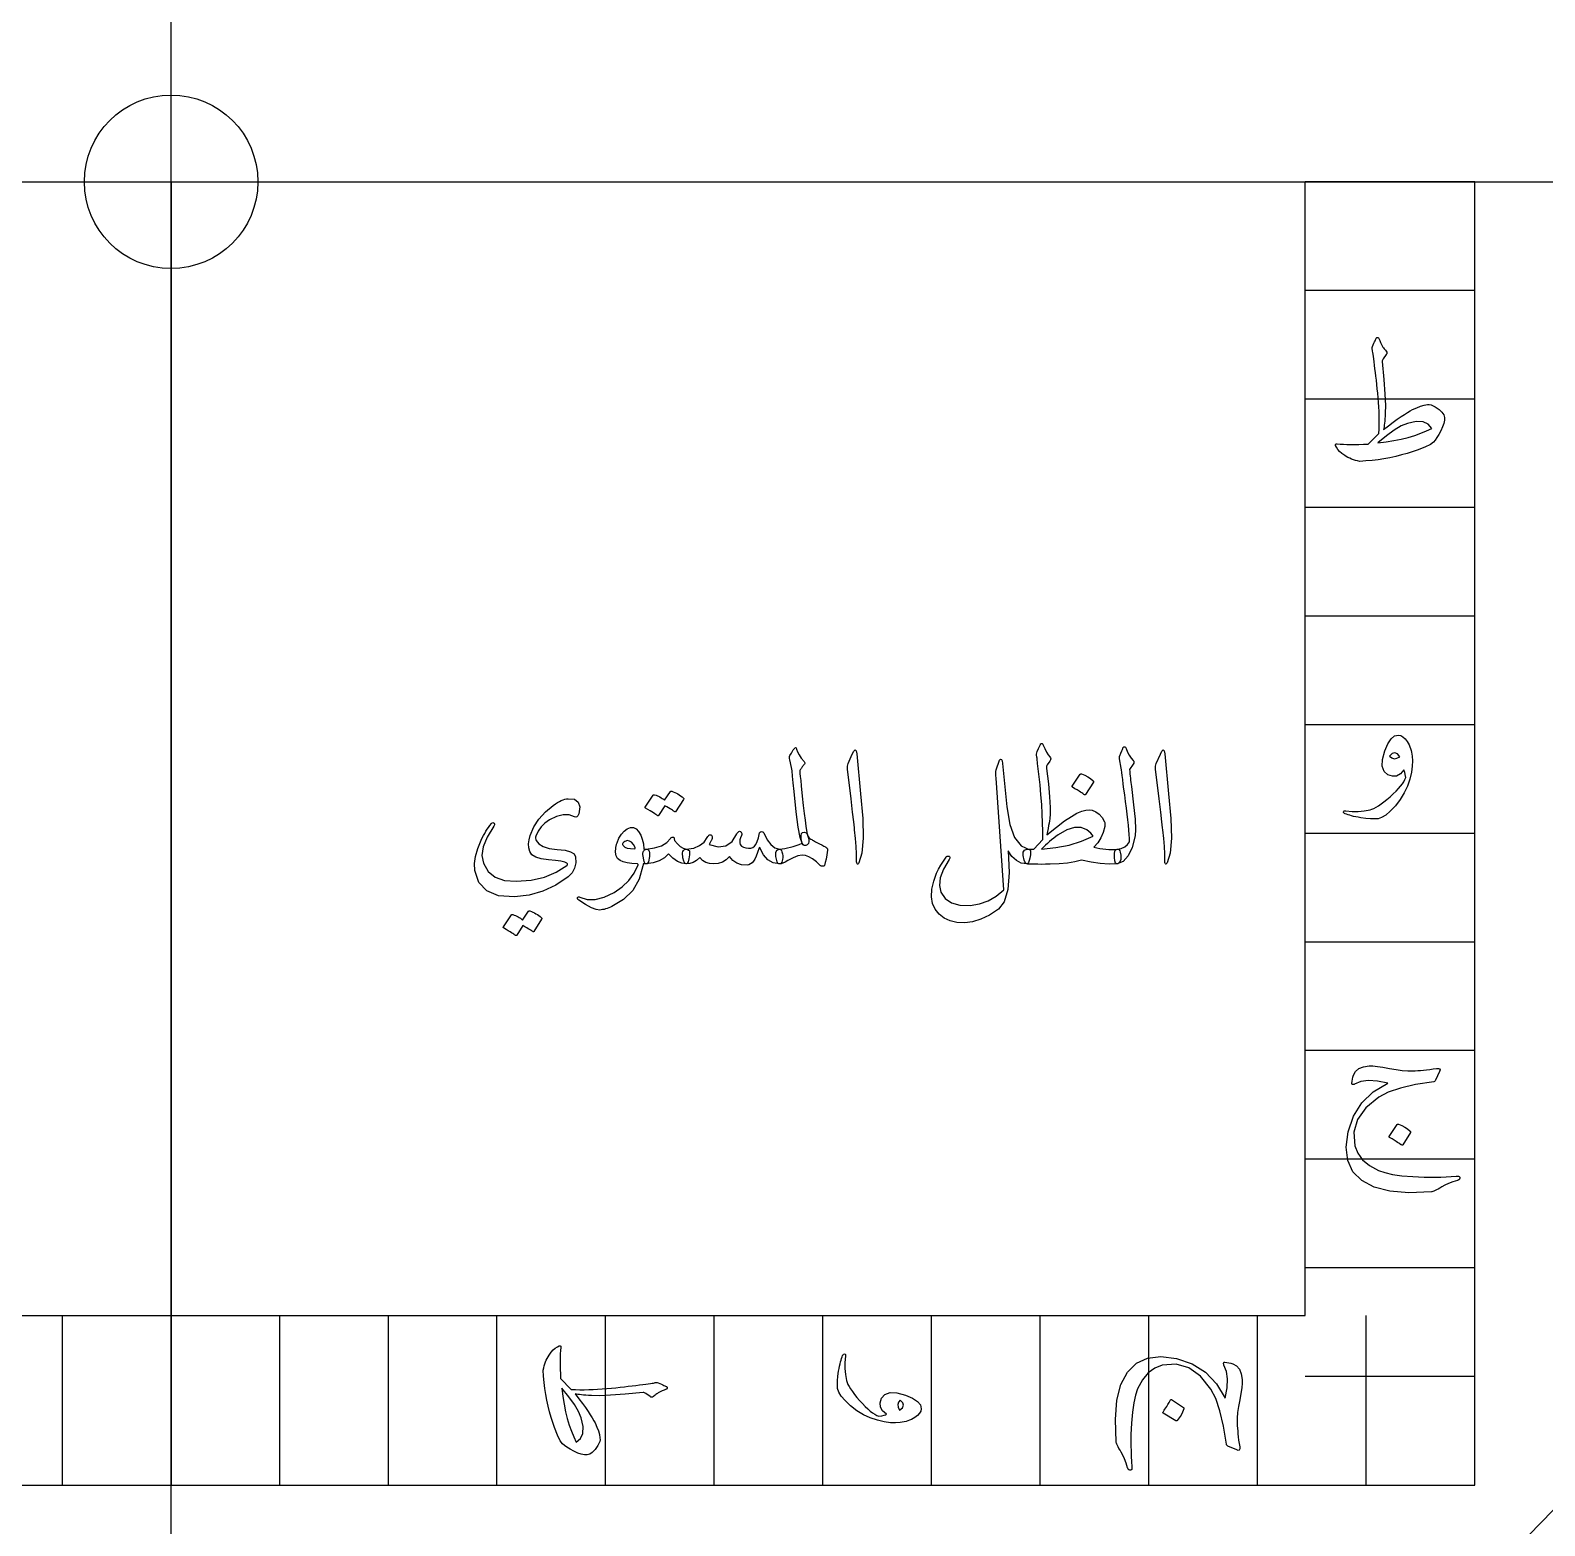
# Model space of a CAD drawing. Header units: millimetres. Extents: x -93 to 93, y -93 to 102.
# Drawn here: x -4.59 to 44.74, y -43.78 to 4.94 of the extents above; entities that cross this region are included whole.
import ezdxf

# ---------------------------------------------------------------- set-up
doc = ezdxf.new("R2010")
doc.units = ezdxf.units.MM
for name, color, linetype in [('CUT_INNER', 6, 'Continuous'), ('CUT_OUTER', 1, 'Continuous'), ('ENGRAVE', 7, 'Continuous'), ('TEXT', 5, 'Continuous')]:
    doc.layers.add(name, color=color, linetype=linetype)

msp = doc.modelspace()

# ---------------------------------------------------------------- linework, layer by layer
at = {"layer": 'CUT_INNER'}
msp.add_circle((0, 0), 2.825, dxfattribs=at)
at = {"layer": 'CUT_OUTER'}
msp.add_arc((0.0002, -0.0002), 92.4998, 179.916824, 0.000097, dxfattribs=at)
at = {"layer": 'ENGRAVE'}
for points in [[(0, -62.4375), (0, 62.4375)], [(-62.4375, 0), (62.4375, 0)], [(-42.4575, 0), (-42.4575, -42.4575), (42.4575, -42.4575), (42.4575, 0)], [(-36.938, 0), (-36.938, -36.938), (36.938, -36.938), (36.938, 0)], [(0, 0), (0, -42.4575)], [(42.4575, 0), (36.938, 0)], [(42.4575, -3.5381), (36.938, -3.5381)], [(42.4575, -7.0763), (36.938, -7.0763)], [(42.4575, -10.6144), (36.938, -10.6144)], [(42.4575, -14.1525), (36.938, -14.1525)], [(42.4575, -17.6906), (36.938, -17.6906)], [(42.4575, -21.2288), (36.938, -21.2288)], [(42.4575, -24.7669), (36.938, -24.7669)], [(42.4575, -28.305), (36.938, -28.305)], [(42.4575, -31.8431), (36.938, -31.8431)], [(42.4575, -35.3813), (36.938, -35.3813)], [(-3.5381, -42.4575), (-3.5381, -36.938)], [(0, -42.4575), (0, -36.938)], [(0, -42.4575), (0, -36.938)], [(3.5381, -42.4575), (3.5381, -36.938)], [(7.0763, -42.4575), (7.0763, -36.938)], [(10.6144, -42.4575), (10.6144, -36.938)], [(14.1525, -42.4575), (14.1525, -36.938)], [(17.6906, -42.4575), (17.6906, -36.938)], [(21.2288, -42.4575), (21.2288, -36.938)], [(24.7669, -42.4575), (24.7669, -36.938)], [(28.305, -42.4575), (28.305, -36.938)], [(31.8431, -42.4575), (31.8431, -36.938)], [(35.3813, -42.4575), (35.3813, -36.938)], [(38.9194, -42.4575), (38.9194, -36.938)], [(42.4575, -38.9194), (36.938, -38.9194)]]:
    msp.add_lwpolyline(points, dxfattribs=at)
for radius in [90.65, 90.65, 88.2219, 83.7125, 83.7125, 80.1513, 73.5375, 73.5375, 69.6525, 62.4375, 62.4375]:
    msp.add_circle((0, 0), radius, dxfattribs=at)
at = {"layer": 'TEXT'}
for points in [[(39.1262, -5.3691), (39.1516, -5.311), (39.1743, -5.2596), (39.1943, -5.2149), (39.2117, -5.1768), (39.226, -5.1458), (39.2371, -5.1221), (39.2447, -5.1057), (39.2491, -5.0967), (39.2581, -5.085), (39.2691, -5.0767), (39.2821, -5.0716), (39.2972, -5.07), (39.3095, -5.072), (39.3199, -5.078), (39.3282, -5.088), (39.3345, -5.102), (39.3626, -5.1701), (39.388, -5.2302), (39.4107, -5.2823), (39.4307, -5.3264), (39.4422, -5.3457), (39.4554, -5.3664), (39.4703, -5.3885), (39.4868, -5.4118), (39.5053, -5.4365), (39.5262, -5.4626), (39.5494, -5.4899), (39.5749, -5.5187), (39.5909, -5.5477), (39.5963, -5.5761), (39.5909, -5.6038), (39.5749, -5.6308), (39.4734, -5.7644), (39.4597, -5.7861), (39.4507, -5.8084), (39.4464, -5.8315), (39.4467, -5.8552), (39.4988, -6.4431), (39.5322, -6.9194), (39.5469, -7.2843), (39.5429, -7.5377), (39.5374, -7.6324), (39.5315, -7.7187), (39.5253, -7.7966), (39.5188, -7.8662), (39.512, -7.9278), (39.5048, -7.9817), (39.4973, -8.028), (39.4894, -8.0665), (39.6492, -7.9443), (39.7972, -7.8342), (39.9336, -7.736), (40.0583, -7.6499), (40.171, -7.5754), (40.2713, -7.5123), (40.3593, -7.4606), (40.4349, -7.4202), (40.5694, -7.3601), (40.6953, -7.3134), (40.8125, -7.28), (40.9209, -7.26), (40.9784, -7.2583), (41.0385, -7.2693), (41.1012, -7.293), (41.1667, -7.3294), (41.2962, -7.4212), (41.391, -7.5097), (41.4511, -7.5948), (41.4765, -7.6766), (41.4748, -7.7677), (41.4538, -7.8702), (41.4134, -7.9841), (41.3536, -8.1092), (41.2868, -8.2324), (41.2254, -8.3349), (41.1693, -8.4167), (41.1186, -8.4778), (41.0144, -8.5549), (40.8355, -8.6421), (40.5818, -8.7392), (40.2533, -8.8464), (40.0702, -8.8994), (39.884, -8.9465), (39.6949, -8.9876), (39.5028, -9.0226), (39.3083, -9.052), (39.1122, -9.076), (38.9144, -9.0947), (38.7149, -9.1081), (38.642, -9.0934), (38.5727, -9.076), (38.5071, -9.056), (38.4452, -9.0333), (38.3863, -9.0079), (38.3297, -8.9799), (38.2754, -8.9492), (38.2235, -8.9158), (38.1324, -8.849), (38.0566, -8.7823), (37.9962, -8.7155), (37.9511, -8.6487), (37.9264, -8.5933), (37.9217, -8.5553), (37.9371, -8.5346), (37.9725, -8.5312), (38.0725, -8.5431), (38.1801, -8.5519), (38.2955, -8.5578), (38.4185, -8.5606), (38.5492, -8.5604), (38.6876, -8.5573), (38.8336, -8.5511), (38.9874, -8.5419), (39.3399, -8.1947), (39.3464, -8.0552), (39.3499, -7.9143), (39.3504, -7.7721), (39.3479, -7.6285), (39.3427, -7.4833), (39.3352, -7.3361), (39.3254, -7.1868), (39.3132, -7.0356), (39.2995, -6.8859), (39.2851, -6.7412), (39.2701, -6.6015), (39.2544, -6.4668), (39.2387, -6.3367), (39.2237, -6.211), (39.2094, -6.0897), (39.1957, -5.9727), (39.1828, -5.8643), (39.171, -5.769), (39.1601, -5.6867), (39.1503, -5.6175), (39.1414, -5.5609), (39.1336, -5.5167), (39.1267, -5.4848), (39.1209, -5.4652), (39.1172, -5.4432), (39.1169, -5.4198), (39.1199, -5.3951), (39.1262, -5.3691)], [(40.2693, -7.8689), (40.0626, -7.9547), (39.8326, -8.0892), (39.5792, -8.2725), (39.3025, -8.5045), (39.5707, -8.4713), (39.8253, -8.4304), (40.0662, -8.3818), (40.2933, -8.3256), (40.5065, -8.2623), (40.7053, -8.1927), (40.8897, -8.1168), (41.0598, -8.0345), (40.9443, -7.8919), (40.7741, -7.8168), (40.5491, -7.8091), (40.2693, -7.8689)], [(39.5322, -18.5367), (39.6297, -18.3103), (39.7352, -18.1494), (39.8487, -18.0539), (39.9702, -18.0239), (40.0463, -18.0372), (40.1197, -18.0773), (40.1905, -18.1441), (40.2586, -18.2376), (40.2913, -18.2916), (40.32, -18.347), (40.3447, -18.4038), (40.3654, -18.4619), (40.3831, -18.5216), (40.3988, -18.5834), (40.4125, -18.6472), (40.4242, -18.7129), (40.4352, -18.8595), (40.4255, -19.0321), (40.3952, -19.2307), (40.3441, -19.4554), (40.2686, -19.6881), (40.1651, -19.9108), (40.0336, -20.1234), (39.874, -20.326), (39.7068, -20.5026), (39.5576, -20.6318), (39.4264, -20.7136), (39.3132, -20.748), (39.1977, -20.754), (39.0648, -20.7507), (38.9146, -20.738), (38.747, -20.716), (38.662, -20.7021), (38.5834, -20.6873), (38.5111, -20.6714), (38.4452, -20.6545), (38.3853, -20.6374), (38.331, -20.6205), (38.2825, -20.604), (38.2396, -20.5878), (38.2142, -20.5738), (38.1968, -20.5584), (38.1875, -20.5417), (38.1861, -20.5237), (38.1945, -20.5057), (38.2088, -20.4943), (38.2292, -20.4896), (38.2556, -20.4916), (38.4616, -20.5117), (38.6629, -20.513), (38.8595, -20.4956), (39.0514, -20.4596), (39.1107, -20.4412), (39.1763, -20.4128), (39.2482, -20.3745), (39.3265, -20.326), (39.4112, -20.2676), (39.5021, -20.1992), (39.5994, -20.1207), (39.7031, -20.0323), (39.8046, -19.9408), (39.8954, -19.8533), (39.9755, -19.7699), (40.045, -19.6904), (40.1034, -19.6146), (40.1504, -19.5422), (40.1862, -19.4731), (40.2105, -19.4073), (40.1965, -19.3078), (40.1812, -19.2337), (40.1645, -19.185), (40.1464, -19.1616), (40.0379, -19.2895), (39.9154, -19.3579), (39.7789, -19.3669), (39.6283, -19.3165), (39.5041, -19.2077), (39.4467, -19.0414), (39.4561, -18.8178), (39.5322, -18.5367)], [(20.5237, -19.6797), (20.5574, -20.0162), (20.5891, -20.3154), (20.6188, -20.5771), (20.6465, -20.8014), (20.6722, -20.9881), (20.6959, -21.1366), (20.7176, -21.2471), (20.7373, -21.3196), (20.766, -21.413), (20.7721, -21.4905), (20.7554, -21.5519), (20.716, -21.5973), (20.6676, -21.6223), (20.6238, -21.6227), (20.5848, -21.5983), (20.5504, -21.5492), (20.49, -21.362), (20.4262, -21.0191), (20.3591, -20.5207), (20.2887, -19.8667), (20.2636, -19.5853), (20.2419, -19.3606), (20.2236, -19.1927), (20.2085, -19.0815), (20.1498, -18.8358), (20.1421, -18.7924), (20.1404, -18.753), (20.1448, -18.7176), (20.1551, -18.6862), (20.2009, -18.6094), (20.2366, -18.55), (20.2623, -18.508), (20.278, -18.4833), (20.31, -18.4469), (20.3367, -18.4338), (20.3581, -18.4442), (20.3741, -18.4779), (20.4032, -18.5734), (20.4529, -18.6729), (20.5233, -18.7764), (20.6145, -18.8839), (20.6312, -18.9052), (20.6385, -18.9266), (20.6365, -18.948), (20.6252, -18.9693), (20.607, -18.9952), (20.5898, -19.0194), (20.5736, -19.0419), (20.5584, -19.0628), (20.5442, -19.082), (20.531, -19.0995), (20.5188, -19.1154), (20.5077, -19.1296), (20.4916, -19.1536), (20.481, -19.1776), (20.4756, -19.2017), (20.4756, -19.2257), (20.4826, -19.2781), (20.493, -19.3713), (20.5067, -19.5051), (20.5237, -19.6797)], [(22.1849, -18.6435), (22.2359, -18.5447), (22.277, -18.51), (22.3081, -18.5393), (22.3291, -18.6328), (22.4519, -19.9415), (22.525, -20.7447), (22.5414, -21.3863), (22.501, -21.8664), (22.4039, -22.1849), (22.3862, -22.2109), (22.3705, -22.2249), (22.3568, -22.2269), (22.3451, -22.2169), (22.3358, -22.2012), (22.3291, -22.1809), (22.3251, -22.1558), (22.3237, -22.1261), (22.3237, -21.8948), (22.3131, -21.6494), (22.2917, -21.39), (22.2596, -21.1166), (22.2526, -21.0451), (22.2316, -20.8522), (22.1965, -20.5377), (22.1475, -20.1017), (22.03, -19.1349), (22.0273, -19.0835), (22.03, -19.0361), (22.038, -18.9927), (22.0513, -18.9533)], [(29.6522, -22.0941), (29.4379, -22.1528), (29.1955, -22.1955), (28.9251, -22.2223), (28.6266, -22.2329), (28.4769, -22.2349), (28.3429, -22.2356), (28.2245, -22.2349), (28.1219, -22.2329), (28.0349, -22.2303), (27.9636, -22.2276), (27.908, -22.2249), (27.8681, -22.2223), (27.8471, -22.2106), (27.8267, -22.1862), (27.8071, -22.1491), (27.788, -22.0994), (27.751, -21.9488), (27.752, -21.839), (27.791, -21.7699), (27.8681, -21.7415), (28.0978, -21.7362), (28.3916, -21.421), (28.3913, -21.158), (28.3849, -20.8816), (28.3726, -20.5918), (28.3542, -20.2887), (28.3298, -19.9725), (28.2995, -19.6437), (28.2631, -19.3022), (28.2207, -18.948), (28.2155, -18.8972), (28.2107, -18.8518), (28.2062, -18.8118), (28.202, -18.777), (28.1978, -18.7477), (28.1933, -18.7236), (28.1885, -18.7049), (28.1833, -18.6916), (28.1833, -18.6408), (28.2047, -18.5634), (28.2474, -18.4592), (28.3115, -18.3284), (28.3202, -18.3143), (28.3302, -18.3043), (28.3415, -18.2983), (28.3542, -18.2963), (28.3669, -18.2986), (28.3783, -18.3057), (28.3883, -18.3173), (28.3969, -18.3337), (28.453, -18.4669), (28.5091, -18.5781), (28.5652, -18.6672), (28.6213, -18.7343), (28.6453, -18.765), (28.6533, -18.7984), (28.6453, -18.8345), (28.6213, -18.8732), (28.5305, -18.9907), (28.5195, -19.0101), (28.5131, -19.0361), (28.5115, -19.0688), (28.5145, -19.1082), (28.5735, -19.613), (28.6119, -20.0376), (28.6296, -20.3821), (28.6266, -20.6465), (28.6226, -20.6938), (28.6159, -20.75), (28.6066, -20.8153), (28.5946, -20.8896), (28.5802, -20.9725), (28.5639, -21.0638), (28.5455, -21.1635), (28.5251, -21.2715), (28.8326, -21.0214), (29.098, -20.8215), (29.3213, -20.6716), (29.5026, -20.5718), (29.6599, -20.5073), (29.7951, -20.4689), (29.9082, -20.4566), (29.9994, -20.4703), (30.1186, -20.52), (30.225, -20.5998), (30.3189, -20.7096), (30.4, -20.8495), (30.4107, -20.8772), (30.416, -20.9123), (30.416, -20.9547), (30.4107, -21.0044), (30.3599, -21.2004), (30.2825, -21.377), (30.1783, -21.5342), (30.0474, -21.6721), (30.1483, -21.6966), (30.2478, -21.7168), (30.3459, -21.7327), (30.4427, -21.7442), (30.5382, -21.751), (30.6323, -21.7529), (30.7251, -21.7497), (30.8166, -21.7415), (30.8507, -21.7435), (30.878, -21.7602), (30.8987, -21.7916), (30.9128, -21.8377), (30.9305, -21.9342), (30.9355, -22.0153), (30.9278, -22.081), (30.9074, -22.1315), (30.8797, -22.1712), (30.8553, -22.1996), (30.8343, -22.2166), (30.8166, -22.2223), (30.5475, -22.2303), (30.2638, -22.2116), (29.9653, -22.1662), (29.6522, -22.0941)], [(30.8967, -18.6969), (30.9328, -18.6098), (30.9608, -18.5407), (30.9809, -18.4896), (30.9929, -18.4565), (31.0022, -18.4355), (31.0142, -18.4205), (31.0289, -18.4115), (31.0463, -18.4085), (31.066, -18.4118), (31.0823, -18.4218), (31.0954, -18.4385), (31.105, -18.4619), (31.1494, -18.5764), (31.2025, -18.6796), (31.2643, -18.7714), (31.3347, -18.8518), (31.3544, -18.8775), (31.3601, -18.9066), (31.3518, -18.9389), (31.3294, -18.9747), (31.2119, -19.1403), (31.2199, -19.2144), (31.2279, -19.2871), (31.2359, -19.3586), (31.2439, -19.4287), (31.2519, -19.4975), (31.26, -19.5649), (31.268, -19.631), (31.276, -19.6958), (31.3498, -20.2953), (31.3948, -20.764), (31.4112, -21.1019), (31.3988, -21.3089), (31.298, -21.6844), (31.1665, -21.9619), (31.0042, -22.1411), (30.8113, -22.2223), (30.8059, -22.2223), (30.8006, -22.2223), (30.7952, -22.2223), (30.7899, -22.2223), (30.7582, -22.1922), (30.7378, -22.1234), (30.7288, -22.0159), (30.7311, -21.8697), (30.7362, -21.8156), (30.7512, -21.7762), (30.7762, -21.7515), (30.8113, -21.7415), (30.9468, -21.7145), (31.0596, -21.6654), (31.1498, -21.5943), (31.2172, -21.5012), (31.2127, -21.3893), (31.2045, -21.2621), (31.1927, -21.1196), (31.1772, -20.9617), (31.1583, -20.7891), (31.1364, -20.6025), (31.1116, -20.4018), (31.0837, -20.1872), (31.058, -19.9762), (31.0343, -19.7866), (31.0126, -19.6183), (30.9929, -19.4714), (30.9759, -19.3459), (30.9622, -19.2417), (30.9518, -19.1589), (30.9448, -19.0975), (30.8914, -18.7931), (30.8897, -18.763), (30.8901, -18.737), (30.8924, -18.7149), (30.8967, -18.6969)], [(32.2214, -18.6435), (32.2725, -18.5447), (32.3135, -18.51), (32.3446, -18.5393), (32.3656, -18.6328), (32.4885, -19.9415), (32.5616, -20.7447), (32.5779, -21.3863), (32.5376, -21.8664), (32.4404, -22.1849), (32.4227, -22.2109), (32.407, -22.2249), (32.3933, -22.2269), (32.3817, -22.2169), (32.3723, -22.2012), (32.3656, -22.1809), (32.3616, -22.1558), (32.3603, -22.1261), (32.3603, -21.8948), (32.3496, -21.6494), (32.3282, -21.39), (32.2962, -21.1166), (32.2892, -21.0451), (32.2681, -20.8522), (32.2331, -20.5377), (32.184, -20.1017), (32.0665, -19.1349), (32.0638, -19.0835), (32.0665, -19.0361), (32.0745, -18.9927), (32.0879, -18.9533)], [(40.0182, -18.7343), (39.9395, -18.6388), (39.858, -18.6034), (39.7739, -18.6281), (39.6871, -18.7129), (39.7579, -18.7704), (39.8366, -18.7931), (39.9234, -18.781), (40.0182, -18.7343)], [(27.2165, -20.3634), (27.3116, -20.9376), (27.4689, -21.3623), (27.6882, -21.6374), (27.9696, -21.7629), (27.9877, -21.7896), (27.9937, -21.843), (27.9877, -21.9231), (27.9696, -22.03), (27.9516, -22.1141), (27.9296, -22.1742), (27.9035, -22.2102), (27.8735, -22.2223), (27.6912, -22.1955), (27.529, -22.1154), (27.3867, -21.9819), (27.2646, -21.7949), (27.2929, -22.5027), (27.2499, -23.0555), (27.1354, -23.4535), (26.9494, -23.6965), (26.6543, -23.8884), (26.3725, -24.0263), (26.1041, -24.1101), (25.8491, -24.1398), (25.5944, -24.1261), (25.3697, -24.0744), (25.1751, -23.9846), (25.0105, -23.8567), (24.884, -23.6958), (24.8035, -23.5069), (24.7691, -23.2899), (24.7808, -23.0448), (24.8043, -22.914), (24.8376, -22.7831), (24.8805, -22.6522), (24.933, -22.5214), (24.9956, -22.3905), (25.0686, -22.2596), (25.1519, -22.1288), (25.2455, -21.9979), (25.2595, -21.9839), (25.2749, -21.9739), (25.2916, -21.9679), (25.3096, -21.9659), (25.3246, -21.9679), (25.3376, -21.9739), (25.3487, -21.9839), (25.3577, -21.9979), (25.3627, -22.0149), (25.3617, -22.034), (25.3547, -22.055), (25.3416, -22.078), (25.1584, -22.3949), (25.0519, -22.6776), (25.0222, -22.9263), (25.0692, -23.141), (25.2071, -23.3483), (25.4124, -23.4895), (25.6852, -23.5646), (26.0254, -23.5736), (26.3265, -23.5256), (26.6102, -23.4241), (26.8766, -23.2692), (27.1257, -23.0609), (26.8693, -19.4287), (26.8636, -19.3419), (26.8626, -19.2684), (26.8663, -19.2084), (26.8746, -19.1616), (26.9761, -18.8411), (27.0149, -18.8138), (27.0456, -18.8224), (27.0683, -18.8672), (27.083, -18.948)], [(29.6094, -19.3005), (29.6161, -19.2938), (29.6255, -19.2898), (29.6375, -19.2885), (29.6522, -19.2898), (29.756, -19.3319), (29.8538, -19.3833), (29.9456, -19.444), (30.0314, -19.5142), (30.0398, -19.5248), (30.0434, -19.5355), (30.0424, -19.5462), (30.0368, -19.5569), (29.7857, -19.9628), (29.7764, -19.9725), (29.7644, -19.9748), (29.7497, -19.9698), (29.7323, -19.9575), (29.7173, -19.9468), (29.6936, -19.9308), (29.6612, -19.9094), (29.6201, -19.8827), (29.5697, -19.8507), (29.5093, -19.8133), (29.4389, -19.7705), (29.3584, -19.7225), (29.3477, -19.7145), (29.3424, -19.7064), (29.3424, -19.6984), (29.3477, -19.6904)], [(13.1365, -20.6839), (12.9636, -20.6262), (12.7706, -20.6238), (12.5576, -20.6769), (12.3246, -20.7854), (12.1767, -20.8889), (12.0535, -21.0124), (11.955, -21.156), (11.8813, -21.3196), (11.8739, -21.3523), (11.8732, -21.3863), (11.8792, -21.4217), (11.8919, -21.4584), (11.9767, -21.5726), (12.1189, -21.6587), (12.3186, -21.7168), (12.5756, -21.7469), (12.8294, -21.7739), (13.0136, -21.823), (13.1285, -21.8941), (13.1739, -21.9872), (13.1789, -22.1822), (13.1405, -22.3558), (13.0587, -22.508), (12.9335, -22.6389), (12.5359, -22.9103), (12.1123, -23.1103), (11.6626, -23.2388), (11.1869, -23.2959), (10.6674, -23.2598), (10.2788, -23.1036), (10.0211, -22.8272), (9.8942, -22.4306), (9.8869, -22.2129), (9.9183, -21.9765), (9.9884, -21.7215), (10.0972, -21.4477), (10.1351, -21.3716), (10.174, -21.2982), (10.2139, -21.2274), (10.2548, -21.1593), (10.297, -21.0935), (10.3409, -21.0298), (10.3865, -20.968), (10.4337, -20.9083), (10.4591, -20.8836), (10.4818, -20.8735), (10.5018, -20.8782), (10.5192, -20.8976), (10.5289, -20.9216), (10.5312, -20.9457), (10.5262, -20.9697), (10.5138, -20.9937), (10.2942, -21.3476), (10.164, -21.6667), (10.1233, -21.9512), (10.172, -22.2009), (10.3289, -22.464), (10.5592, -22.6496), (10.863, -22.7577), (11.2403, -22.7884), (11.7237, -22.7501), (12.159, -22.6509), (12.5463, -22.491), (12.8854, -22.2703), (12.9058, -22.2516), (12.9135, -22.2329), (12.9085, -22.2142), (12.8908, -22.1955), (12.819, -22.1608), (12.6945, -22.1315), (12.5172, -22.1074), (12.2872, -22.0887), (12.0532, -22.06), (11.8746, -22.0059), (11.7514, -21.9265), (11.6836, -21.8216), (11.6522, -21.6985), (11.6436, -21.5693), (11.6576, -21.4341), (11.6943, -21.2928), (11.8135, -21.0154), (11.9787, -20.76), (12.1901, -20.5267), (12.4474, -20.3154), (12.5159, -20.2653), (12.5823, -20.2219), (12.6467, -20.1852), (12.7092, -20.1551), (12.7693, -20.1314), (12.8267, -20.1137), (12.8814, -20.102), (12.9335, -20.0964), (13.1372, -20.1154), (13.262, -20.2045), (13.3081, -20.3638), (13.2754, -20.5931), (13.2507, -20.6549), (13.2193, -20.6906), (13.1812, -20.7003), (13.1365, -20.6839)], [(16.2612, -19.8613), (16.2679, -19.8547), (16.2772, -19.8507), (16.2893, -19.8493), (16.304, -19.8507), (16.3565, -19.8704), (16.4074, -19.8921), (16.4567, -19.9158), (16.5043, -19.9415), (16.5505, -19.9695), (16.5957, -20.0002), (16.64, -20.0336), (16.6832, -20.0697), (16.6915, -20.0807), (16.6952, -20.0924), (16.6942, -20.1047), (16.6885, -20.1177), (16.4321, -20.5237), (16.4251, -20.529), (16.4148, -20.529), (16.4011, -20.5237), (16.3841, -20.513), (16.3724, -20.5032), (16.3534, -20.4896), (16.327, -20.4724), (16.2933, -20.4516), (16.2519, -20.4267), (16.2025, -20.3975), (16.145, -20.3639), (16.0796, -20.326), (15.8766, -20.6412), (15.8673, -20.6509), (15.8553, -20.6532), (15.8406, -20.6482), (15.8232, -20.6359), (15.8082, -20.6252), (15.7845, -20.6091), (15.7521, -20.5878), (15.7111, -20.5611), (15.6606, -20.529), (15.6002, -20.4916), (15.5298, -20.4489), (15.4493, -20.4008), (15.441, -20.3928), (15.4373, -20.3848), (15.4383, -20.3768), (15.444, -20.3688), (15.7057, -19.9789), (15.7124, -19.9722), (15.7217, -19.9682), (15.7338, -19.9668), (15.7484, -19.9682), (15.7932, -19.9827), (15.8366, -19.9996), (15.8786, -20.0187), (15.9194, -20.0403), (15.9588, -20.0638), (15.9968, -20.089), (16.0335, -20.1159), (16.0689, -20.1444)], [(15.3692, -22.281), (15.244, -22.7207), (15.034, -23.0889), (14.7392, -23.3857), (14.3597, -23.611), (14.3066, -23.6339), (14.2542, -23.6544), (14.2024, -23.6726), (14.1514, -23.6885), (14.1013, -23.7017), (14.0525, -23.7118), (14.0051, -23.719), (13.9591, -23.7232), (13.8442, -23.7068), (13.692, -23.6471), (13.5024, -23.5439), (13.2754, -23.3974), (13.251, -23.3763), (13.2366, -23.356), (13.2323, -23.3363), (13.238, -23.3172), (13.2507, -23.3026), (13.2674, -23.2959), (13.2881, -23.2972), (13.3128, -23.3066), (13.5488, -23.383), (13.8135, -23.3827), (14.107, -23.3056), (14.4291, -23.1517), (14.6922, -22.9731), (14.9098, -22.7631), (15.0821, -22.5217), (15.209, -22.249), (15.208, -22.2393), (15.205, -22.2316), (15.1999, -22.2259), (15.1929, -22.2223), (15.009, -22.2116), (14.8524, -22.1902), (14.7232, -22.1582), (14.6214, -22.1154), (14.5426, -22.0493), (14.4932, -21.9579), (14.4732, -21.841), (14.4825, -21.6988), (14.4855, -21.6799), (14.4892, -21.6607), (14.4935, -21.6412), (14.4986, -21.6213), (14.5042, -21.6008), (14.5106, -21.5793), (14.5176, -21.5567), (14.5253, -21.5332), (14.588, -21.3806), (14.6641, -21.2541), (14.7536, -21.1536), (14.8564, -21.0792), (14.9616, -21.0385), (15.0581, -21.0391), (15.1459, -21.0812), (15.225, -21.1647), (15.2941, -21.2808), (15.3465, -21.4157), (15.3822, -21.5693), (15.4013, -21.7415), (15.4118, -21.7414), (15.422, -21.7409), (15.4318, -21.74), (15.4413, -21.7389), (15.4508, -21.7377), (15.4607, -21.7369), (15.4709, -21.7364), (15.4814, -21.7362), (15.5174, -21.7439), (15.5455, -21.7669), (15.5655, -21.8053), (15.5775, -21.859), (15.5825, -21.9181), (15.5815, -21.9779), (15.5745, -22.0383), (15.5615, -22.0994), (15.5445, -22.1532), (15.5254, -22.1915), (15.5044, -22.2146), (15.4814, -22.2223), (15.3799, -22.2223), (15.3792, -22.2319), (15.3772, -22.245), (15.3739, -22.2613), (15.3692, -22.281)], [(17.463, -21.3569), (17.4797, -21.3279), (17.4978, -21.3049), (17.5171, -21.2878), (17.5378, -21.2768), (17.5585, -21.2725), (17.5779, -21.2755), (17.5959, -21.2858), (17.6126, -21.3035), (17.6243, -21.3272), (17.6273, -21.3556), (17.6216, -21.3887), (17.6073, -21.4264), (17.5967, -21.4454), (17.5866, -21.4651), (17.5767, -21.4855), (17.5672, -21.5065), (17.5574, -21.5279), (17.5465, -21.5492), (17.5347, -21.5706), (17.5218, -21.592), (17.8206, -21.6684), (18.0706, -21.636), (18.2719, -21.4948), (18.4245, -21.2448), (18.4409, -21.2157), (18.4579, -21.1927), (18.4756, -21.1757), (18.4939, -21.1647), (18.5146, -21.16), (18.534, -21.162), (18.552, -21.1707), (18.5687, -21.186), (18.5811, -21.2067), (18.5861, -21.2314), (18.5837, -21.2601), (18.5741, -21.2928), (18.5467, -21.372), (18.5287, -21.4384), (18.52, -21.4921), (18.5206, -21.5332), (18.539, -21.5916), (18.5781, -21.6387), (18.6378, -21.6744), (18.7183, -21.6988), (18.8057, -21.7095), (18.8812, -21.7041), (18.9446, -21.6828), (18.996, -21.6454), (19.0408, -21.5843), (19.0842, -21.4918), (19.1262, -21.368), (19.167, -21.2127), (19.173, -21.194), (19.1857, -21.1807), (19.205, -21.1727), (19.2311, -21.17), (19.2578, -21.1727), (19.2791, -21.1807), (19.2952, -21.194), (19.3058, -21.2127), (19.41, -21.4321), (19.5302, -21.5933), (19.6664, -21.6965), (19.8186, -21.7415), (19.8503, -21.7549), (19.876, -21.7843), (19.8957, -21.8297), (19.9094, -21.8911), (19.9191, -21.9575), (19.9214, -22.0179), (19.9164, -22.0724), (19.9041, -22.1208), (19.8867, -22.1652), (19.8667, -22.1969), (19.844, -22.2159), (19.8186, -22.2223), (19.6143, -22.1892), (19.4394, -22.0901), (19.2938, -21.9248), (19.1776, -21.6935), (19.172, -21.6814), (19.1656, -21.6774), (19.1586, -21.6814), (19.1509, -21.6935), (19.1015, -21.8454), (19.0548, -21.9699), (19.0107, -22.067), (18.9693, -22.1368), (18.9243, -22.1865), (18.8745, -22.2236), (18.8201, -22.248), (18.761, -22.2596), (18.5831, -22.248), (18.4285, -22.1969), (18.2973, -22.1064), (18.1895, -21.9765), (18.0793, -22.084), (17.9571, -22.1608), (17.8229, -22.2069), (17.6767, -22.2223), (17.5362, -22.2092), (17.4136, -22.1702), (17.3091, -22.1051), (17.2227, -22.0139), (17.1169, -22.1051), (17.0077, -22.1702), (16.8952, -22.2092), (16.7793, -22.2223), (16.7336, -22.1999), (16.6979, -22.1328), (16.6722, -22.021), (16.6565, -21.8644), (16.6622, -21.8166), (16.6845, -21.7803), (16.7236, -21.7552), (16.7793, -21.7415), (17.0204, -21.7035), (17.2147, -21.6267), (17.3622, -21.5112), (17.463, -21.3569)], [(20.5664, -21.1967), (20.6292, -21.1914), (20.6786, -21.2074), (20.7146, -21.2448), (20.7373, -21.3035), (20.7477, -21.3326), (20.7681, -21.361), (20.7984, -21.3887), (20.8388, -21.4157), (20.8642, -21.4299), (20.8922, -21.4457), (20.923, -21.4633), (20.9563, -21.4825), (20.9924, -21.5027), (21.0311, -21.5232), (21.0725, -21.5441), (21.1166, -21.5653), (21.1987, -21.605), (21.2635, -21.6387), (21.3109, -21.6664), (21.3409, -21.6881), (21.3613, -21.7071), (21.3743, -21.7268), (21.38, -21.7472), (21.3783, -21.7682), (21.3559, -21.9278), (21.3316, -22.0647), (21.3052, -22.1789), (21.2768, -22.2703), (21.2695, -22.282), (21.2581, -22.2904), (21.2428, -22.2954), (21.2234, -22.297), (21.199, -22.296), (21.1793, -22.293), (21.1643, -22.288), (21.154, -22.281), (21.0191, -22.1558), (20.8922, -22.058), (20.7734, -21.9876), (20.6626, -21.9445), (20.5504, -21.9352), (20.4169, -21.9605), (20.262, -22.0206), (20.0857, -22.1154), (20.0006, -22.1622), (19.9268, -22.1955), (19.8643, -22.2156), (19.8133, -22.2223), (19.7886, -22.2179), (19.7679, -22.2049), (19.7512, -22.1832), (19.7385, -22.1528), (19.6951, -21.9789), (19.6931, -21.8524), (19.7325, -21.7732), (19.8133, -21.7415), (19.8997, -21.7315), (19.9882, -21.7175), (20.0787, -21.6995), (20.1711, -21.6774), (20.2653, -21.6511), (20.3608, -21.62), (20.4576, -21.5843), (20.5557, -21.5439), (20.5243, -21.4), (20.5157, -21.2942), (20.5297, -21.2264), (20.5664, -21.1967)], [(29.8284, -21.1166), (29.6438, -21.0325), (29.4265, -21.0311), (29.1765, -21.1126), (28.8937, -21.2768), (28.8198, -21.3286), (28.7475, -21.3823), (28.6769, -21.4381), (28.6079, -21.4958), (28.5407, -21.5549), (28.4751, -21.6147), (28.4111, -21.6751), (28.3489, -21.7362), (28.8122, -21.6901), (29.2462, -21.6053), (29.6508, -21.4818), (30.0261, -21.3196), (29.9937, -21.2708), (29.95, -21.2207), (29.8949, -21.1693), (29.8284, -21.1166)], [(15.1128, -21.6828), (15.0567, -21.585), (14.9953, -21.5159), (14.9285, -21.4755), (14.8564, -21.4638), (14.8134, -21.4751), (14.775, -21.4932), (14.7413, -21.5179), (14.7122, -21.5492), (14.7029, -21.5659), (14.7015, -21.584), (14.7082, -21.6033), (14.7229, -21.624), (14.778, -21.6724), (14.8578, -21.7055), (14.9623, -21.7232), (15.0914, -21.7255), (15.1048, -21.7228), (15.1128, -21.7148), (15.1155, -21.7015), (15.1128, -21.6828)], [(16.7793, -21.7415), (16.8217, -21.7552), (16.8528, -21.7696), (16.8725, -21.7846), (16.8808, -21.8003), (16.8848, -21.8243), (16.8862, -21.8537), (16.8848, -21.8884), (16.8808, -21.9285), (16.8605, -22.057), (16.8368, -22.1488), (16.8097, -22.2039), (16.7793, -22.2223), (16.6351, -22.2019), (16.4909, -22.1408), (16.3467, -22.039), (16.2025, -21.8964), (16.0649, -22.027), (15.898, -22.1248), (15.7017, -22.1899), (15.476, -22.2223), (15.4517, -22.2172), (15.432, -22.2022), (15.4169, -22.1772), (15.4066, -22.1421), (15.3639, -21.9178), (15.3592, -21.8928), (15.3612, -21.8657), (15.3699, -21.8367), (15.3852, -21.8056), (15.4029, -21.7816), (15.424, -21.7629), (15.4483, -21.7495), (15.476, -21.7415), (15.7458, -21.7015), (15.9674, -21.6294), (16.141, -21.5252), (16.2666, -21.389), (16.2813, -21.3703), (16.2986, -21.3569), (16.3186, -21.3489), (16.3413, -21.3463), (16.3624, -21.3493), (16.3774, -21.3583), (16.3864, -21.3733), (16.3894, -21.3943), (16.3901, -21.4144), (16.3921, -21.4317), (16.3954, -21.4464), (16.4001, -21.4584), (16.4899, -21.5663), (16.583, -21.6494), (16.6795, -21.7078), (16.7793, -21.7415)], [(11.6409, -23.7659), (11.6476, -23.7593), (11.6569, -23.7552), (11.6689, -23.7539), (11.6836, -23.7552), (11.7362, -23.7749), (11.7871, -23.7966), (11.8364, -23.8203), (11.8839, -23.846), (11.9302, -23.8741), (11.9754, -23.9048), (12.0196, -23.9382), (12.0629, -23.9742), (12.0712, -23.9853), (12.0749, -23.9969), (12.0739, -24.0093), (12.0682, -24.0223), (11.8118, -24.4283), (11.8048, -24.4336), (11.7945, -24.4336), (11.7808, -24.4283), (11.7637, -24.4176), (11.7521, -24.4077), (11.733, -24.3942), (11.7067, -24.377), (11.6729, -24.3562), (11.6315, -24.3313), (11.5821, -24.3021), (11.5247, -24.2685), (11.4593, -24.2306), (11.2563, -24.5458), (11.247, -24.5555), (11.2349, -24.5578), (11.2203, -24.5528), (11.2029, -24.5404), (11.1879, -24.5298), (11.1642, -24.5137), (11.1318, -24.4924), (11.0907, -24.4657), (11.0403, -24.4336), (10.9799, -24.3962), (10.9094, -24.3535), (10.829, -24.3054), (10.8206, -24.2974), (10.817, -24.2894), (10.818, -24.2814), (10.8236, -24.2734), (11.0854, -23.8834), (11.0921, -23.8768), (11.1014, -23.8728), (11.1134, -23.8714), (11.1281, -23.8728), (11.1728, -23.8873), (11.2162, -23.9041), (11.2583, -23.9233), (11.299, -23.9449), (11.3384, -23.9684), (11.3765, -23.9936), (11.4132, -24.0205), (11.4486, -24.049)], [(41.3135, -28.9801), (41.1854, -29.2686), (41.1737, -29.2876), (41.16, -29.3019), (41.1443, -29.3116), (41.1266, -29.3166), (40.534, -29.4101), (40.0383, -29.5249), (39.6393, -29.6612), (39.3372, -29.8187), (38.9136, -30.1642), (38.6415, -30.5438), (38.521, -30.9574), (38.552, -31.4051), (38.6462, -31.6475), (38.8057, -31.8618), (39.0308, -32.0481), (39.3212, -32.2063), (39.5252, -32.2771), (39.7792, -32.3345), (40.0833, -32.3786), (40.4376, -32.4093), (40.6258, -32.4183), (40.8115, -32.424), (40.9944, -32.4263), (41.1747, -32.4253), (41.3516, -32.4213), (41.5245, -32.4147), (41.6935, -32.4053), (41.8584, -32.3933), (41.8971, -32.3906), (41.9278, -32.3933), (41.9505, -32.4013), (41.9652, -32.4147), (41.9732, -32.431), (41.9759, -32.448), (41.9732, -32.4657), (41.9652, -32.4841), (41.9594, -32.4939), (41.9525, -32.5021), (41.9447, -32.5086), (41.9358, -32.5135), (41.9263, -32.5176), (41.9165, -32.5222), (41.9063, -32.527), (41.8958, -32.5322), (41.7419, -32.5812), (41.606, -32.6323), (41.4881, -32.6854), (41.3883, -32.7405), (41.3244, -32.7802), (41.2661, -32.8139), (41.2136, -32.8416), (41.1667, -32.8633), (41.1261, -32.88), (41.0925, -32.8927), (41.066, -32.9014), (41.0465, -32.9061), (40.316, -32.9331), (39.6951, -32.8807), (39.1837, -32.7488), (38.7817, -32.5375), (38.4913, -32.2477), (38.3197, -31.8859), (38.2669, -31.4519), (38.333, -30.9458), (38.508, -30.436), (38.7817, -30.0017), (39.1543, -29.6428), (39.6257, -29.3594), (39.2918, -29.2956), (39.0007, -29.2806), (38.7523, -29.3143), (38.5467, -29.3968), (38.5287, -29.4034), (38.512, -29.4074), (38.4966, -29.4088), (38.4826, -29.4074), (38.4709, -29.4031), (38.4626, -29.3954), (38.4575, -29.3844), (38.4559, -29.37), (38.4632, -29.3036), (38.4746, -29.2378), (38.4899, -29.1727), (38.5093, -29.1083), (38.5774, -28.9831), (38.6856, -28.8907), (38.8338, -28.8309), (39.0221, -28.8039), (39.1413, -28.8049), (39.2905, -28.8185), (39.4698, -28.8449), (39.6791, -28.884), (39.8951, -28.923), (40.0944, -28.9494), (40.277, -28.9631), (40.4429, -28.9641), (40.5227, -28.9606), (40.6071, -28.9554), (40.6963, -28.9486), (40.7901, -28.9401), (40.8886, -28.9295), (40.9917, -28.9167), (41.0996, -28.9015), (41.2121, -28.884), (41.2765, -28.882), (41.3149, -28.8973), (41.3272, -28.93), (41.3135, -28.9801)], [(39.9355, -30.7107), (39.9421, -30.7041), (39.9515, -30.7001), (39.9635, -30.6987), (39.9782, -30.7001), (40.082, -30.7421), (40.1798, -30.7935), (40.2716, -30.8543), (40.3574, -30.9244), (40.3658, -30.9351), (40.3694, -30.9458), (40.3684, -30.9564), (40.3628, -30.9671), (40.1117, -31.3731), (40.1024, -31.3828), (40.0904, -31.3851), (40.0757, -31.3801), (40.0583, -31.3677), (40.0433, -31.3571), (40.0196, -31.341), (39.9872, -31.3197), (39.9461, -31.293), (39.8957, -31.2609), (39.8353, -31.2235), (39.7649, -31.1808), (39.6844, -31.1327), (39.6737, -31.1247), (39.6684, -31.1167), (39.6684, -31.1087), (39.6737, -31.1007)], [(15.8597, -39.1262), (15.9177, -39.1516), (15.9692, -39.1743), (16.0139, -39.1943), (16.0519, -39.2117), (16.083, -39.226), (16.1067, -39.2371), (16.1231, -39.2447), (16.1321, -39.2491), (16.1438, -39.2581), (16.1521, -39.2691), (16.1571, -39.2821), (16.1588, -39.2972), (16.1568, -39.3095), (16.1508, -39.3199), (16.1407, -39.3282), (16.1267, -39.3345), (16.0586, -39.3626), (15.9985, -39.388), (15.9465, -39.4107), (15.9024, -39.4307), (15.883, -39.4422), (15.8623, -39.4554), (15.8403, -39.4703), (15.8169, -39.4868), (15.7922, -39.5053), (15.7662, -39.5262), (15.7388, -39.5494), (15.7101, -39.5749), (15.6811, -39.5909), (15.6527, -39.5963), (15.625, -39.5909), (15.5979, -39.5749), (15.4644, -39.4734), (15.4427, -39.4597), (15.4203, -39.4507), (15.3973, -39.4464), (15.3736, -39.4467), (14.7857, -39.4988), (14.3093, -39.5322), (13.9444, -39.5469), (13.691, -39.5429), (13.5964, -39.5374), (13.5101, -39.5315), (13.4321, -39.5253), (13.3625, -39.5188), (13.3009, -39.512), (13.247, -39.5048), (13.2008, -39.4973), (13.1622, -39.4894), (13.2844, -39.6492), (13.3946, -39.7972), (13.4927, -39.9336), (13.5789, -40.0583), (13.6533, -40.171), (13.7164, -40.2713), (13.7682, -40.3593), (13.8085, -40.4349), (13.8686, -40.5694), (13.9154, -40.6953), (13.9488, -40.8125), (13.9688, -40.9209), (13.9705, -40.9784), (13.9594, -41.0385), (13.9357, -41.1012), (13.8994, -41.1667), (13.8075, -41.2962), (13.7191, -41.391), (13.634, -41.4511), (13.5522, -41.4765), (13.461, -41.4748), (13.3585, -41.4538), (13.2447, -41.4134), (13.1195, -41.3536), (12.9963, -41.2868), (12.8938, -41.2254), (12.812, -41.1693), (12.7509, -41.1186), (12.6738, -41.0144), (12.5867, -40.8355), (12.4895, -40.5818), (12.3824, -40.2533), (12.3293, -40.0702), (12.2822, -39.884), (12.2412, -39.6949), (12.2061, -39.5028), (12.1767, -39.3083), (12.1527, -39.1122), (12.134, -38.9144), (12.1207, -38.7149), (12.1353, -38.642), (12.1527, -38.5727), (12.1727, -38.5071), (12.1954, -38.4452), (12.2208, -38.3863), (12.2489, -38.3297), (12.2796, -38.2754), (12.3129, -38.2235), (12.3797, -38.1324), (12.4465, -38.0566), (12.5133, -37.9962), (12.58, -37.9511), (12.6354, -37.9264), (12.6735, -37.9217), (12.6942, -37.9371), (12.6975, -37.9725), (12.6857, -38.0725), (12.6768, -38.1801), (12.671, -38.2955), (12.6682, -38.4185), (12.6683, -38.5492), (12.6715, -38.6876), (12.6777, -38.8336), (12.6868, -38.9874), (13.034, -39.3399), (13.1736, -39.3464), (13.3145, -39.3499), (13.4567, -39.3504), (13.6002, -39.3479), (13.7455, -39.3427), (13.8927, -39.3352), (14.0419, -39.3254), (14.1931, -39.3132), (14.3429, -39.2995), (14.4876, -39.2851), (14.6273, -39.2701), (14.762, -39.2544), (14.892, -39.2387), (15.0177, -39.2237), (15.1391, -39.2094), (15.2561, -39.1957), (15.3644, -39.1828), (15.4597, -39.171), (15.542, -39.1601), (15.6113, -39.1503), (15.6679, -39.1414), (15.7121, -39.1336), (15.744, -39.1267), (15.7635, -39.1209), (15.7855, -39.1172), (15.8089, -39.1169), (15.8336, -39.1199), (15.8597, -39.1262)], [(23.9208, -39.5322), (24.1472, -39.6297), (24.3081, -39.7352), (24.4036, -39.8487), (24.4336, -39.9702), (24.4203, -40.0463), (24.3802, -40.1197), (24.3134, -40.1905), (24.2199, -40.2586), (24.1659, -40.2913), (24.1105, -40.32), (24.0537, -40.3447), (23.9956, -40.3654), (23.9359, -40.3831), (23.8741, -40.3988), (23.8103, -40.4125), (23.7446, -40.4242), (23.598, -40.4352), (23.4254, -40.4255), (23.2268, -40.3952), (23.0021, -40.3441), (22.7694, -40.2686), (22.5467, -40.1651), (22.3341, -40.0336), (22.1315, -39.874), (21.9549, -39.7068), (21.8257, -39.5576), (21.7439, -39.4264), (21.7095, -39.3132), (21.7035, -39.1977), (21.7068, -39.0648), (21.7195, -38.9146), (21.7415, -38.747), (21.7554, -38.662), (21.7702, -38.5834), (21.7861, -38.5111), (21.803, -38.4452), (21.8201, -38.3853), (21.837, -38.331), (21.8535, -38.2825), (21.8697, -38.2396), (21.8837, -38.2142), (21.8991, -38.1968), (21.9158, -38.1875), (21.9338, -38.1861), (21.9518, -38.1945), (21.9632, -38.2088), (21.9679, -38.2292), (21.9659, -38.2556), (21.9458, -38.4616), (21.9445, -38.6629), (21.9619, -38.8595), (21.9979, -39.0514), (22.0163, -39.1107), (22.0447, -39.1763), (22.083, -39.2482), (22.1315, -39.3265), (22.1899, -39.4112), (22.2583, -39.5021), (22.3368, -39.5994), (22.4252, -39.7031), (22.5167, -39.8046), (22.6042, -39.8954), (22.6876, -39.9755), (22.7671, -40.045), (22.8429, -40.1034), (22.9153, -40.1504), (22.9844, -40.1862), (23.0502, -40.2105), (23.1497, -40.1965), (23.2238, -40.1812), (23.2725, -40.1645), (23.2959, -40.1464), (23.168, -40.0379), (23.0996, -39.9154), (23.0906, -39.7789), (23.141, -39.6283), (23.2498, -39.5041), (23.4161, -39.4467), (23.6397, -39.4561), (23.9208, -39.5322)], [(34.7061, -41.3135), (34.4177, -41.1854), (34.3987, -41.1737), (34.3843, -41.16), (34.3746, -41.1443), (34.3696, -41.1266), (34.2761, -40.534), (34.1613, -40.0383), (34.0251, -39.6393), (33.8675, -39.3372), (33.522, -38.9136), (33.1424, -38.6415), (32.7288, -38.521), (32.2811, -38.552), (32.0388, -38.6462), (31.8244, -38.8057), (31.6381, -39.0308), (31.4799, -39.3212), (31.4091, -39.5252), (31.3517, -39.7792), (31.3076, -40.0833), (31.2769, -40.4376), (31.2679, -40.6258), (31.2622, -40.8115), (31.2599, -40.9944), (31.2609, -41.1747), (31.2649, -41.3516), (31.2716, -41.5245), (31.2809, -41.6935), (31.293, -41.8584), (31.2956, -41.8971), (31.293, -41.9278), (31.2849, -41.9505), (31.2716, -41.9652), (31.2552, -41.9732), (31.2382, -41.9759), (31.2205, -41.9732), (31.2022, -41.9652), (31.1923, -41.9594), (31.1841, -41.9525), (31.1776, -41.9447), (31.1728, -41.9358), (31.1686, -41.9263), (31.1641, -41.9165), (31.1593, -41.9063), (31.1541, -41.8958), (31.105, -41.7419), (31.0539, -41.606), (31.0008, -41.4881), (30.9458, -41.3883), (30.906, -41.3244), (30.8723, -41.2661), (30.8446, -41.2136), (30.8229, -41.1667), (30.8062, -41.1261), (30.7935, -41.0925), (30.7849, -41.066), (30.7802, -41.0465), (30.7531, -40.316), (30.8056, -39.6951), (30.9374, -39.1837), (31.1487, -38.7817), (31.4385, -38.4913), (31.8004, -38.3197), (32.2344, -38.2669), (32.7405, -38.333), (33.2503, -38.508), (33.6846, -38.7817), (34.0435, -39.1543), (34.3269, -39.6257), (34.3907, -39.2918), (34.4057, -39.0007), (34.372, -38.7523), (34.2895, -38.5467), (34.2828, -38.5287), (34.2788, -38.512), (34.2775, -38.4966), (34.2788, -38.4826), (34.2832, -38.4709), (34.2908, -38.4626), (34.3019, -38.4575), (34.3162, -38.4559), (34.3826, -38.4632), (34.4484, -38.4746), (34.5135, -38.4899), (34.5779, -38.5093), (34.7031, -38.5774), (34.7956, -38.6856), (34.8554, -38.8338), (34.8824, -39.0221), (34.8814, -39.1413), (34.8677, -39.2905), (34.8413, -39.4698), (34.8023, -39.6791), (34.7632, -39.8951), (34.7368, -40.0944), (34.7232, -40.277), (34.7222, -40.4429), (34.7257, -40.5227), (34.7308, -40.6071), (34.7377, -40.6963), (34.7462, -40.7901), (34.7567, -40.8886), (34.7696, -40.9917), (34.7847, -41.0996), (34.8023, -41.2121), (34.8043, -41.2765), (34.7889, -41.3149), (34.7562, -41.3272), (34.7061, -41.3135)], [(13.3599, -40.2693), (13.2741, -40.0626), (13.1395, -39.8326), (12.9563, -39.5792), (12.7242, -39.3025), (12.7575, -39.5707), (12.7984, -39.8253), (12.8469, -40.0662), (12.9032, -40.2933), (12.9664, -40.5065), (13.036, -40.7053), (13.112, -40.8897), (13.1943, -41.0598), (13.3368, -40.9443), (13.4119, -40.7741), (13.4196, -40.5491), (13.3599, -40.2693)], [(23.7232, -40.0182), (23.8187, -39.9395), (23.8541, -39.858), (23.8294, -39.7739), (23.7446, -39.6871), (23.6871, -39.7579), (23.6644, -39.8366), (23.6765, -39.9234), (23.7232, -40.0182)], [(32.9755, -39.9355), (32.9822, -39.9421), (32.9862, -39.9515), (32.9875, -39.9635), (32.9862, -39.9782), (32.9441, -40.082), (32.8927, -40.1798), (32.832, -40.2716), (32.7619, -40.3574), (32.7512, -40.3658), (32.7405, -40.3694), (32.7298, -40.3684), (32.7191, -40.3628), (32.3132, -40.1117), (32.3035, -40.1024), (32.3012, -40.0904), (32.3062, -40.0757), (32.3185, -40.0583), (32.3292, -40.0433), (32.3452, -40.0196), (32.3666, -39.9872), (32.3933, -39.9461), (32.4253, -39.8957), (32.4627, -39.8353), (32.5055, -39.7649), (32.5535, -39.6844), (32.5615, -39.6737), (32.5696, -39.6684), (32.5776, -39.6684), (32.5856, -39.6737)]]:
    msp.add_lwpolyline(points, close=True, dxfattribs=at)

doc.saveas('drawing.dxf')
